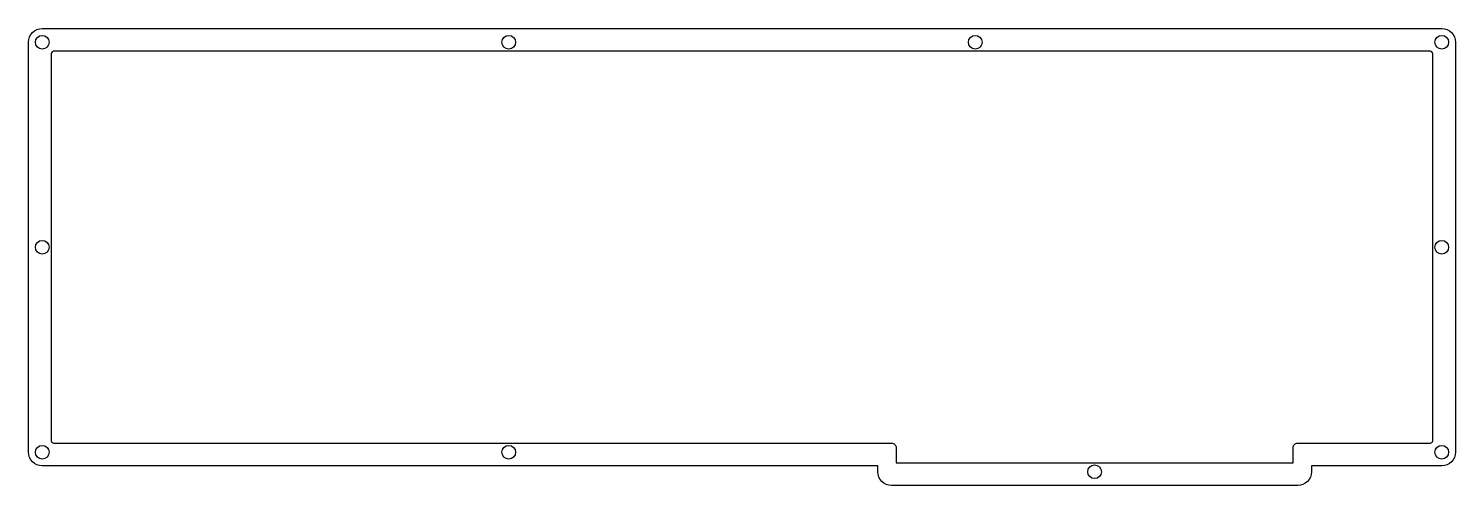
# Model space of a CAD drawing. Header units: millimetres. Extents: x -11 to 302, y -84 to 16.
import ezdxf

# ---------------------------------------------------------------- set-up
doc = ezdxf.new("R2010")
doc.units = ezdxf.units.MM
doc.layers.get('0').update_dxf_attribs({"linetype": 'CONTINUOUS'})

msp = doc.modelspace()

# ---------------------------------------------------------------- linework, layer by layer
for points in [[(175.4, -80.85), (175.4, -79.55), (-7.9, -79.55, -0.414214), (-10.9, -76.55), (-10.9, 13.45, -0.414214), (-7.9, 16.45), (299.1, 16.45, -0.414214), (302.1, 13.45), (302.1, -76.55, -0.414214), (299.1, -79.55), (270.5, -79.55), (270.5, -80.85, -0.414214), (267.5, -83.85), (178.4, -83.85, -0.414214)], [(178.4, -74.55, -0.414214), (179.4, -75.55), (179.4, -78.85), (266.5, -78.85), (266.5, -75.55, -0.414214), (267.5, -74.55), (296.6, -74.55, 0.414214), (297.1, -74.05), (297.1, 10.95, 0.414214), (296.6, 11.45), (-5.4, 11.45, 0.414214), (-5.9, 10.95), (-5.9, -74.05, 0.414214), (-5.4, -74.55)]]:
    msp.add_lwpolyline(points, format="xyb", close=True)
for centre in [(-7.9, 13.45), (94.43, 13.45), (196.77, 13.45), (299.1, 13.45), (-7.9, -31.55), (299.1, -31.55), (-7.9, -76.55), (94.43, -76.55), (299.1, -76.55), (222.95, -80.85)]:
    msp.add_circle(centre, 1.5)

doc.saveas('drawing.dxf')
